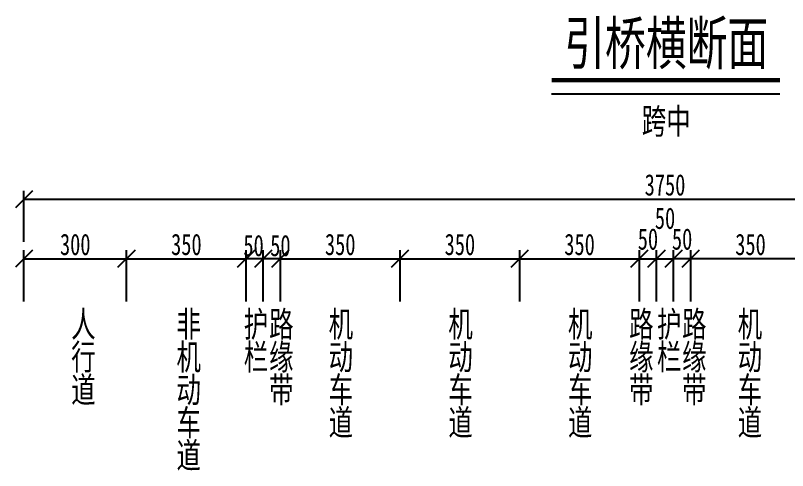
# Model space of a CAD drawing. Extents: x -2611510 to 954358, y -247163 to 181535.
# Drawn here: x 800916 to 823500, y -216525 to -203202 of the extents above; entities that cross this region are included whole.
import ezdxf
from ezdxf.enums import TextEntityAlignment as Align

# ---------------------------------------------------------------- set-up
doc = ezdxf.new("R2010")
doc.units = 0
doc.layers.get('Defpoints').update_dxf_attribs({"color": 8})
doc.layers.add('Dim', color=4, linetype='Continuous')
doc.layers.add('标注', color=3, linetype='Continuous', lineweight=18)
doc.styles.add('fs', font='仿宋_GB2312.TTF', dxfattribs={"width": 0.7})
doc.styles.get("Standard").update_dxf_attribs({"font": '仿宋_GB2312.TTF', "width": 0.7})
doc.dimstyles.new('250-1', dxfattribs={"dimscale": 250, "dimtxt": 2.5, "dimasz": 2, "dimexe": 1, "dimexo": 1, "dimgap": 0, "dimtad": 0, "dimdec": 0, "dimlfac": 0.1, "dimrnd": 0.1, "dimzin": 12, "dimdsep": 46, "dimtxsty": 'Standard', "dimblk": 'OBLIQUE', "dimcen": -1, "dimclrd": 4, "dimclre": 256, "dimclrt": 4, "dimadec": 4, "dimazin": 0, "dimtp": 2, "dimtm": 3, "dimtfac": 0.5, "dimtdec": 0, "dimtmove": 2, "dimatfit": 3, "dimldrblk": 'OBLIQUE', "dimfxl": 5, "dimfxlon": 1, "dimtvp": 0.7, "dimtolj": 1, "dimtzin": 12, "dimarcsym": 0})

# ---------------------------------------------------------------- blocks, each defined once
blk = doc.blocks.new('_Oblique')
at = {"color": 0, "linetype": 'ByBlock', "lineweight": -2}
blk.add_line((-0.5, -0.5), (0.5, 0.5), dxfattribs=at)
blk = doc.blocks.new('*D68')
at = {"layer": 'Defpoints', "color": 0, "transparency": 16777216}
for p in [(838666, -208582), (801166, -212149), (838666, -215949)]:
    blk.add_point(p, dxfattribs=at)
at = {"layer": 'Dim', "lineweight": -2, "transparency": 16777216}
for p, q in [((801166, -209832), (801166, -208332)), ((838666, -209832), (838666, -208332))]:
    blk.add_line(p, q, dxfattribs=at)
at = {"layer": 'Dim', "color": 4, "lineweight": -2, "transparency": 16777216}
blk.add_line((801166, -208582), (838666, -208582), dxfattribs=at)
at = {"layer": 'Dim', "color": 4, "lineweight": -2, "transparency": 16777216, "xscale": 500, "yscale": 500, "zscale": 500, "rotation": 180}
blk.add_blockref('_Oblique', (801166, -208582), dxfattribs=at)
at = {"layer": 'Dim', "color": 4, "lineweight": -2, "transparency": 16777216, "xscale": 500, "yscale": 500, "zscale": 500}
blk.add_blockref('_Oblique', (838666, -208582), dxfattribs=at)
at = {"layer": 'Dim', "color": 4, "transparency": 16777216, "insert": (819916, -208166), "char_height": 625, "attachment_point": 5}
blk.add_mtext('\\A1;3750', dxfattribs=at)
blk = doc.blocks.new('*D129')
at = {"layer": 'Defpoints', "color": 0, "transparency": 16777216}
for p in [(807666, -210325), (807666, -211575), (804166, -212148)]:
    blk.add_point(p, dxfattribs=at)
at = {"layer": 'Dim', "lineweight": -2, "transparency": 16777216}
for p, q in [((804166, -211575), (804166, -210075)), ((807666, -211325), (807666, -210075))]:
    blk.add_line(p, q, dxfattribs=at)
at = {"layer": 'Dim', "color": 4, "lineweight": -2, "transparency": 16777216}
blk.add_line((804166, -210325), (807666, -210325), dxfattribs=at)
at = {"layer": 'Dim', "color": 4, "lineweight": -2, "transparency": 16777216, "xscale": 500, "yscale": 500, "zscale": 500, "rotation": 180}
blk.add_blockref('_Oblique', (804166, -210325), dxfattribs=at)
at = {"layer": 'Dim', "color": 4, "lineweight": -2, "transparency": 16777216, "xscale": 500, "yscale": 500, "zscale": 500}
blk.add_blockref('_Oblique', (807666, -210325), dxfattribs=at)
at = {"layer": 'Dim', "color": 4, "transparency": 16777216, "insert": (805916, -209909), "char_height": 625, "attachment_point": 5}
blk.add_mtext('\\A1;350', dxfattribs=at)
blk = doc.blocks.new('*D130')
at = {"layer": 'Defpoints', "color": 0, "transparency": 16777216}
for p in [(812166, -210325), (808666, -212148), (812166, -212148)]:
    blk.add_point(p, dxfattribs=at)
at = {"layer": 'Dim', "lineweight": -2, "transparency": 16777216}
for p, q in [((808666, -211575), (808666, -210075)), ((812166, -211575), (812166, -210075))]:
    blk.add_line(p, q, dxfattribs=at)
at = {"layer": 'Dim', "color": 4, "lineweight": -2, "transparency": 16777216}
blk.add_line((808666, -210325), (812166, -210325), dxfattribs=at)
at = {"layer": 'Dim', "color": 4, "lineweight": -2, "transparency": 16777216, "xscale": 500, "yscale": 500, "zscale": 500, "rotation": 180}
blk.add_blockref('_Oblique', (808666, -210325), dxfattribs=at)
at = {"layer": 'Dim', "color": 4, "lineweight": -2, "transparency": 16777216, "xscale": 500, "yscale": 500, "zscale": 500}
blk.add_blockref('_Oblique', (812166, -210325), dxfattribs=at)
at = {"layer": 'Dim', "color": 4, "transparency": 16777216, "insert": (810416, -209909), "char_height": 625, "attachment_point": 5}
blk.add_mtext('\\A1;350', dxfattribs=at)
blk = doc.blocks.new('*D131')
at = {"layer": 'Defpoints', "color": 0, "transparency": 16777216}
for p in [(820666, -210325), (820666, -212148), (824166, -212148)]:
    blk.add_point(p, dxfattribs=at)
at = {"layer": 'Dim', "lineweight": -2, "transparency": 16777216}
for p, q in [((820666, -211575), (820666, -210075)), ((824166, -211575), (824166, -210075))]:
    blk.add_line(p, q, dxfattribs=at)
at = {"layer": 'Dim', "color": 4, "lineweight": -2, "transparency": 16777216}
blk.add_line((824166, -210325), (820666, -210325), dxfattribs=at)
at = {"layer": 'Dim', "color": 4, "lineweight": -2, "transparency": 16777216, "xscale": 500, "yscale": 500, "zscale": 500, "rotation": 180}
blk.add_blockref('_Oblique', (820666, -210325), dxfattribs=at)
at = {"layer": 'Dim', "color": 4, "lineweight": -2, "transparency": 16777216, "xscale": 500, "yscale": 500, "zscale": 500}
blk.add_blockref('_Oblique', (824166, -210325), dxfattribs=at)
at = {"layer": 'Dim', "color": 4, "transparency": 16777216, "insert": (822416, -209909), "char_height": 625, "attachment_point": 5}
blk.add_mtext('\\A1;350', dxfattribs=at)
blk = doc.blocks.new('*D132')
at = {"layer": 'Defpoints', "color": 0, "transparency": 16777216}
for p in [(819166, -210325), (815666, -212148), (819166, -212148)]:
    blk.add_point(p, dxfattribs=at)
at = {"layer": 'Dim', "lineweight": -2, "transparency": 16777216}
for p, q in [((815666, -211575), (815666, -210075)), ((819166, -211575), (819166, -210075))]:
    blk.add_line(p, q, dxfattribs=at)
at = {"layer": 'Dim', "color": 4, "lineweight": -2, "transparency": 16777216}
blk.add_line((815666, -210325), (819166, -210325), dxfattribs=at)
at = {"layer": 'Dim', "color": 4, "lineweight": -2, "transparency": 16777216, "xscale": 500, "yscale": 500, "zscale": 500, "rotation": 180}
blk.add_blockref('_Oblique', (815666, -210325), dxfattribs=at)
at = {"layer": 'Dim', "color": 4, "lineweight": -2, "transparency": 16777216, "xscale": 500, "yscale": 500, "zscale": 500}
blk.add_blockref('_Oblique', (819166, -210325), dxfattribs=at)
at = {"layer": 'Dim', "color": 4, "transparency": 16777216, "insert": (817416, -209909), "char_height": 625, "attachment_point": 5}
blk.add_mtext('\\A1;350', dxfattribs=at)
blk = doc.blocks.new('*D133')
at = {"layer": 'Defpoints', "color": 0, "transparency": 16777216}
for p in [(820166, -210325), (820166, -212147), (820666, -212147)]:
    blk.add_point(p, dxfattribs=at)
at = {"layer": 'Dim', "lineweight": -2, "transparency": 16777216}
for p, q in [((820166, -211575), (820166, -210075)), ((820666, -211575), (820666, -210075))]:
    blk.add_line(p, q, dxfattribs=at)
at = {"layer": 'Dim', "color": 4, "lineweight": -2, "transparency": 16777216}
blk.add_line((820666, -210325), (820166, -210325), dxfattribs=at)
at = {"layer": 'Dim', "color": 4, "lineweight": -2, "transparency": 16777216, "xscale": 500, "yscale": 500, "zscale": 500, "rotation": 180}
blk.add_blockref('_Oblique', (820166, -210325), dxfattribs=at)
at = {"layer": 'Dim', "color": 4, "lineweight": -2, "transparency": 16777216, "xscale": 500, "yscale": 500, "zscale": 500}
blk.add_blockref('_Oblique', (820666, -210325), dxfattribs=at)
at = {"layer": 'Dim', "color": 4, "transparency": 16777216, "insert": (820416, -209751), "char_height": 625, "attachment_point": 5}
blk.add_mtext('\\A1;50', dxfattribs=at)
blk = doc.blocks.new('*D134')
at = {"layer": 'Defpoints', "color": 0, "transparency": 16777216}
for p in [(819666, -210325), (819166, -212147), (819666, -212147)]:
    blk.add_point(p, dxfattribs=at)
at = {"layer": 'Dim', "lineweight": -2, "transparency": 16777216}
for p, q in [((819166, -211575), (819166, -210075)), ((819666, -211575), (819666, -210075))]:
    blk.add_line(p, q, dxfattribs=at)
at = {"layer": 'Dim', "color": 4, "lineweight": -2, "transparency": 16777216}
blk.add_line((819166, -210325), (819666, -210325), dxfattribs=at)
at = {"layer": 'Dim', "color": 4, "lineweight": -2, "transparency": 16777216, "xscale": 500, "yscale": 500, "zscale": 500, "rotation": 180}
blk.add_blockref('_Oblique', (819166, -210325), dxfattribs=at)
at = {"layer": 'Dim', "color": 4, "lineweight": -2, "transparency": 16777216, "xscale": 500, "yscale": 500, "zscale": 500}
blk.add_blockref('_Oblique', (819666, -210325), dxfattribs=at)
at = {"layer": 'Dim', "color": 4, "transparency": 16777216, "insert": (819416, -209751), "char_height": 625, "attachment_point": 5}
blk.add_mtext('\\A1;50', dxfattribs=at)
blk = doc.blocks.new('*D135')
at = {"layer": 'Defpoints', "color": 0, "transparency": 16777216}
for p in [(820166, -210325), (819666, -212147), (820166, -212147)]:
    blk.add_point(p, dxfattribs=at)
at = {"layer": 'Dim', "lineweight": -2, "transparency": 16777216}
for p, q in [((819666, -211575), (819666, -210075)), ((820166, -211575), (820166, -210075))]:
    blk.add_line(p, q, dxfattribs=at)
at = {"layer": 'Dim', "color": 4, "lineweight": -2, "transparency": 16777216}
blk.add_line((819666, -210325), (820166, -210325), dxfattribs=at)
at = {"layer": 'Dim', "color": 4, "lineweight": -2, "transparency": 16777216, "xscale": 500, "yscale": 500, "zscale": 500, "rotation": 180}
blk.add_blockref('_Oblique', (819666, -210325), dxfattribs=at)
at = {"layer": 'Dim', "color": 4, "lineweight": -2, "transparency": 16777216, "xscale": 500, "yscale": 500, "zscale": 500}
blk.add_blockref('_Oblique', (820166, -210325), dxfattribs=at)
at = {"layer": 'Dim', "color": 4, "transparency": 16777216, "insert": (819916, -209143), "char_height": 625, "attachment_point": 5}
blk.add_mtext('\\A1;50', dxfattribs=at)
blk = doc.blocks.new('*D136')
at = {"layer": 'Defpoints', "color": 0, "transparency": 16777216}
for p in [(815666, -210325), (812166, -212148), (815666, -212148)]:
    blk.add_point(p, dxfattribs=at)
at = {"layer": 'Dim', "lineweight": -2, "transparency": 16777216}
for p, q in [((812166, -211575), (812166, -210075)), ((815666, -211575), (815666, -210075))]:
    blk.add_line(p, q, dxfattribs=at)
at = {"layer": 'Dim', "color": 4, "lineweight": -2, "transparency": 16777216}
blk.add_line((812166, -210325), (815666, -210325), dxfattribs=at)
at = {"layer": 'Dim', "color": 4, "lineweight": -2, "transparency": 16777216, "xscale": 500, "yscale": 500, "zscale": 500, "rotation": 180}
blk.add_blockref('_Oblique', (812166, -210325), dxfattribs=at)
at = {"layer": 'Dim', "color": 4, "lineweight": -2, "transparency": 16777216, "xscale": 500, "yscale": 500, "zscale": 500}
blk.add_blockref('_Oblique', (815666, -210325), dxfattribs=at)
at = {"layer": 'Dim', "color": 4, "transparency": 16777216, "insert": (813916, -209909), "char_height": 625, "attachment_point": 5}
blk.add_mtext('\\A1;350', dxfattribs=at)
blk = doc.blocks.new('*D137')
at = {"layer": 'Defpoints', "color": 0, "transparency": 16777216}
for p in [(808166, -210325), (808166, -212148), (808666, -212148)]:
    blk.add_point(p, dxfattribs=at)
at = {"layer": 'Dim', "lineweight": -2, "transparency": 16777216}
for p, q in [((808166, -211575), (808166, -210075)), ((808666, -211575), (808666, -210075))]:
    blk.add_line(p, q, dxfattribs=at)
at = {"layer": 'Dim', "color": 4, "lineweight": -2, "transparency": 16777216}
blk.add_line((808666, -210325), (808166, -210325), dxfattribs=at)
at = {"layer": 'Dim', "color": 4, "lineweight": -2, "transparency": 16777216, "xscale": 500, "yscale": 500, "zscale": 500, "rotation": 180}
blk.add_blockref('_Oblique', (808166, -210325), dxfattribs=at)
at = {"layer": 'Dim', "color": 4, "lineweight": -2, "transparency": 16777216, "xscale": 500, "yscale": 500, "zscale": 500}
blk.add_blockref('_Oblique', (808666, -210325), dxfattribs=at)
at = {"layer": 'Dim', "color": 4, "transparency": 16777216, "insert": (808666, -209941), "char_height": 625, "attachment_point": 5}
blk.add_mtext('\\A1;50', dxfattribs=at)
blk = doc.blocks.new('*D138')
at = {"layer": 'Defpoints', "color": 0, "transparency": 16777216}
for p in [(807666, -210325), (807666, -212148), (808166, -212148)]:
    blk.add_point(p, dxfattribs=at)
at = {"layer": 'Dim', "lineweight": -2, "transparency": 16777216}
for p, q in [((807666, -211575), (807666, -210075)), ((808166, -211575), (808166, -210075))]:
    blk.add_line(p, q, dxfattribs=at)
at = {"layer": 'Dim', "color": 4, "lineweight": -2, "transparency": 16777216}
blk.add_line((808166, -210325), (807666, -210325), dxfattribs=at)
at = {"layer": 'Dim', "color": 4, "lineweight": -2, "transparency": 16777216, "xscale": 500, "yscale": 500, "zscale": 500, "rotation": 180}
blk.add_blockref('_Oblique', (807666, -210325), dxfattribs=at)
at = {"layer": 'Dim', "color": 4, "lineweight": -2, "transparency": 16777216, "xscale": 500, "yscale": 500, "zscale": 500}
blk.add_blockref('_Oblique', (808166, -210325), dxfattribs=at)
at = {"layer": 'Dim', "color": 4, "transparency": 16777216, "insert": (807881, -209941), "char_height": 625, "attachment_point": 5}
blk.add_mtext('\\A1;50', dxfattribs=at)
blk = doc.blocks.new('*D139')
at = {"layer": 'Defpoints', "color": 0, "transparency": 16777216}
for p in [(804166, -210325), (801166, -212149), (804166, -212149)]:
    blk.add_point(p, dxfattribs=at)
at = {"layer": 'Dim', "lineweight": -2, "transparency": 16777216}
for p, q in [((801166, -211575), (801166, -210075)), ((804166, -211575), (804166, -210075))]:
    blk.add_line(p, q, dxfattribs=at)
at = {"layer": 'Dim', "color": 4, "lineweight": -2, "transparency": 16777216}
blk.add_line((801166, -210325), (804166, -210325), dxfattribs=at)
at = {"layer": 'Dim', "color": 4, "lineweight": -2, "transparency": 16777216, "xscale": 500, "yscale": 500, "zscale": 500, "rotation": 180}
blk.add_blockref('_Oblique', (801166, -210325), dxfattribs=at)
at = {"layer": 'Dim', "color": 4, "lineweight": -2, "transparency": 16777216, "xscale": 500, "yscale": 500, "zscale": 500}
blk.add_blockref('_Oblique', (804166, -210325), dxfattribs=at)
at = {"layer": 'Dim', "color": 4, "transparency": 16777216, "insert": (802666, -209909), "char_height": 625, "attachment_point": 5}
blk.add_mtext('\\A1;300', dxfattribs=at)

msp = doc.modelspace()

# ---------------------------------------------------------------- linework, layer by layer
at = {"layer": 'Dim'}
msp.add_line((816599.7, -205501.6), (823274.7, -205501.6), dxfattribs=at)
at = {"layer": 'Dim', "const_width": 125, "elevation": 0}
msp.add_lwpolyline([(816599.7, -205095.3), (823274.7, -205095.3)], dxfattribs=at)

# ---------------------------------------------------------------- texts
at = {"width": 0.7}
msp.add_text('引桥横断面', height=1250, dxfattribs=at).set_placement((819951.4, -204637.8), align=Align.CENTER)
at = {"layer": 'Dim', "char_height": 750, "line_spacing_factor": 0.768, "style": 'fs'}
for s, insert, attachment_point, rotation in [('人\\P行\\P道', (802545.3, -211864.6), 1, 360), ('非\\P机\\P动\\P车\\P道', (805625, -211864.6), 1, 360), ('护\\P栏', (807594.3, -211864.6), 1, 360), ('路\\P缘\\P带', (808335.5, -211864.6), 1, 360), ('机\\P动\\P车\\P道', (810076.6, -211863.5), 1, 360), ('机\\P动\\P车\\P道', (813576.6, -211863.5), 1, 360), ('机\\P动\\P车\\P道', (817076.6, -211863.5), 1, 360), ('路\\P缘\\P带', (818864.6, -211862.4), 1, 360), ('护\\P栏', (819679.3, -211862.4), 1, 360), ('路\\P缘\\P带', (821129.1, -211862.4), 3, 0), ('机\\P动\\P车\\P道', (822756.1, -211863.5), 3, 0)]:
    msp.add_mtext(s, dxfattribs=dict(at, insert=insert, attachment_point=attachment_point, rotation=rotation))
at = {"layer": '标注', "color": 7, "style": 'fs', "width": 0.7}
msp.add_text('跨中', height=750, rotation=360, dxfattribs=at).set_placement((819951.4, -206669.5), align=Align.CENTER)

# ---------------------------------------------------------------- dimensions: what is measured, and where the dimension line sits
at = {"layer": 'Dim'}
for base, p1, p2, picture, middle in [((838666.3, -208581.9), (801166.3, -212149.2), (838666.3, -215949.3), '*D68', (819916.3, -208165.7)), ((804166.3, -210325.1), (801166.3, -212149.2), (804166.3, -212149.2), '*D139', (802666.3, -209908.9)), ((807666.3, -210325.1), (804166.3, -212148.1), (807666.3, -211575.1), '*D129', (805916.3, -209908.9)), ((812166.3, -210325.1), (808666.3, -212148.1), (812166.3, -212148.1), '*D130', (810416.3, -209908.9)), ((815666.3, -210325.1), (812166.3, -212148.1), (815666.3, -212148.1), '*D136', (813916.3, -209908.9)), ((819166.3, -210325.1), (815666.3, -212148.1), (819166.3, -212148.1), '*D132', (817416.3, -209908.9))]:
    dim = msp.add_linear_dim(base=base, p1=p1, p2=p2, dimstyle='250-1', override={"dimblk": 'Oblique'}, dxfattribs=at)
    dim.commit()
    dim.dimension.update_dxf_attribs({"geometry": picture, "text_midpoint": middle})
for base, p1, p2, picture, middle in [((820166.3, -210325.1), (819666.3, -212147), (820166.3, -212147), '*D135', (819916.3, -209143.3)), ((819666.3, -210325.1), (819166.3, -212147), (819666.3, -212147), '*D134', (819416.3, -209750.7))]:
    dim = msp.add_linear_dim(base=base, p1=p1, p2=p2, dimstyle='250-1', override={"dimblk": 'Oblique'}, dxfattribs=at)
    dim.commit()
    dim.dimension.update_dxf_attribs({"geometry": picture, "text_midpoint": middle, "dimtype": 160})
for base, p1, p2, picture, middle in [((820166.3, -210325.1), (820666.3, -212147), (820166.3, -212147), '*D133', (820416.3, -209750.7)), ((807666.3, -210325.1), (808166.3, -212148.1), (807666.3, -212148.1), '*D138', (807881.3, -209940.8)), ((808166.3, -210325.1), (808666.3, -212148.1), (808166.3, -212148.1), '*D137', (808666.3, -209940.8))]:
    dim = msp.add_linear_dim(base=base, p1=p1, p2=p2, angle=180, dimstyle='250-1', override={"dimblk": 'Oblique'}, dxfattribs=at)
    dim.commit()
    dim.dimension.update_dxf_attribs({"geometry": picture, "text_midpoint": middle, "dimtype": 160})
dim = msp.add_linear_dim(base=(820666.3, -210325.1), p1=(824166.3, -212148.1), p2=(820666.3, -212148.1), angle=180, dimstyle='250-1', override={"dimblk": 'Oblique'}, dxfattribs=at)
dim.commit()
dim.dimension.update_dxf_attribs({"geometry": '*D131', "text_midpoint": (822416.3, -209908.9)})

doc.saveas('drawing.dxf')
